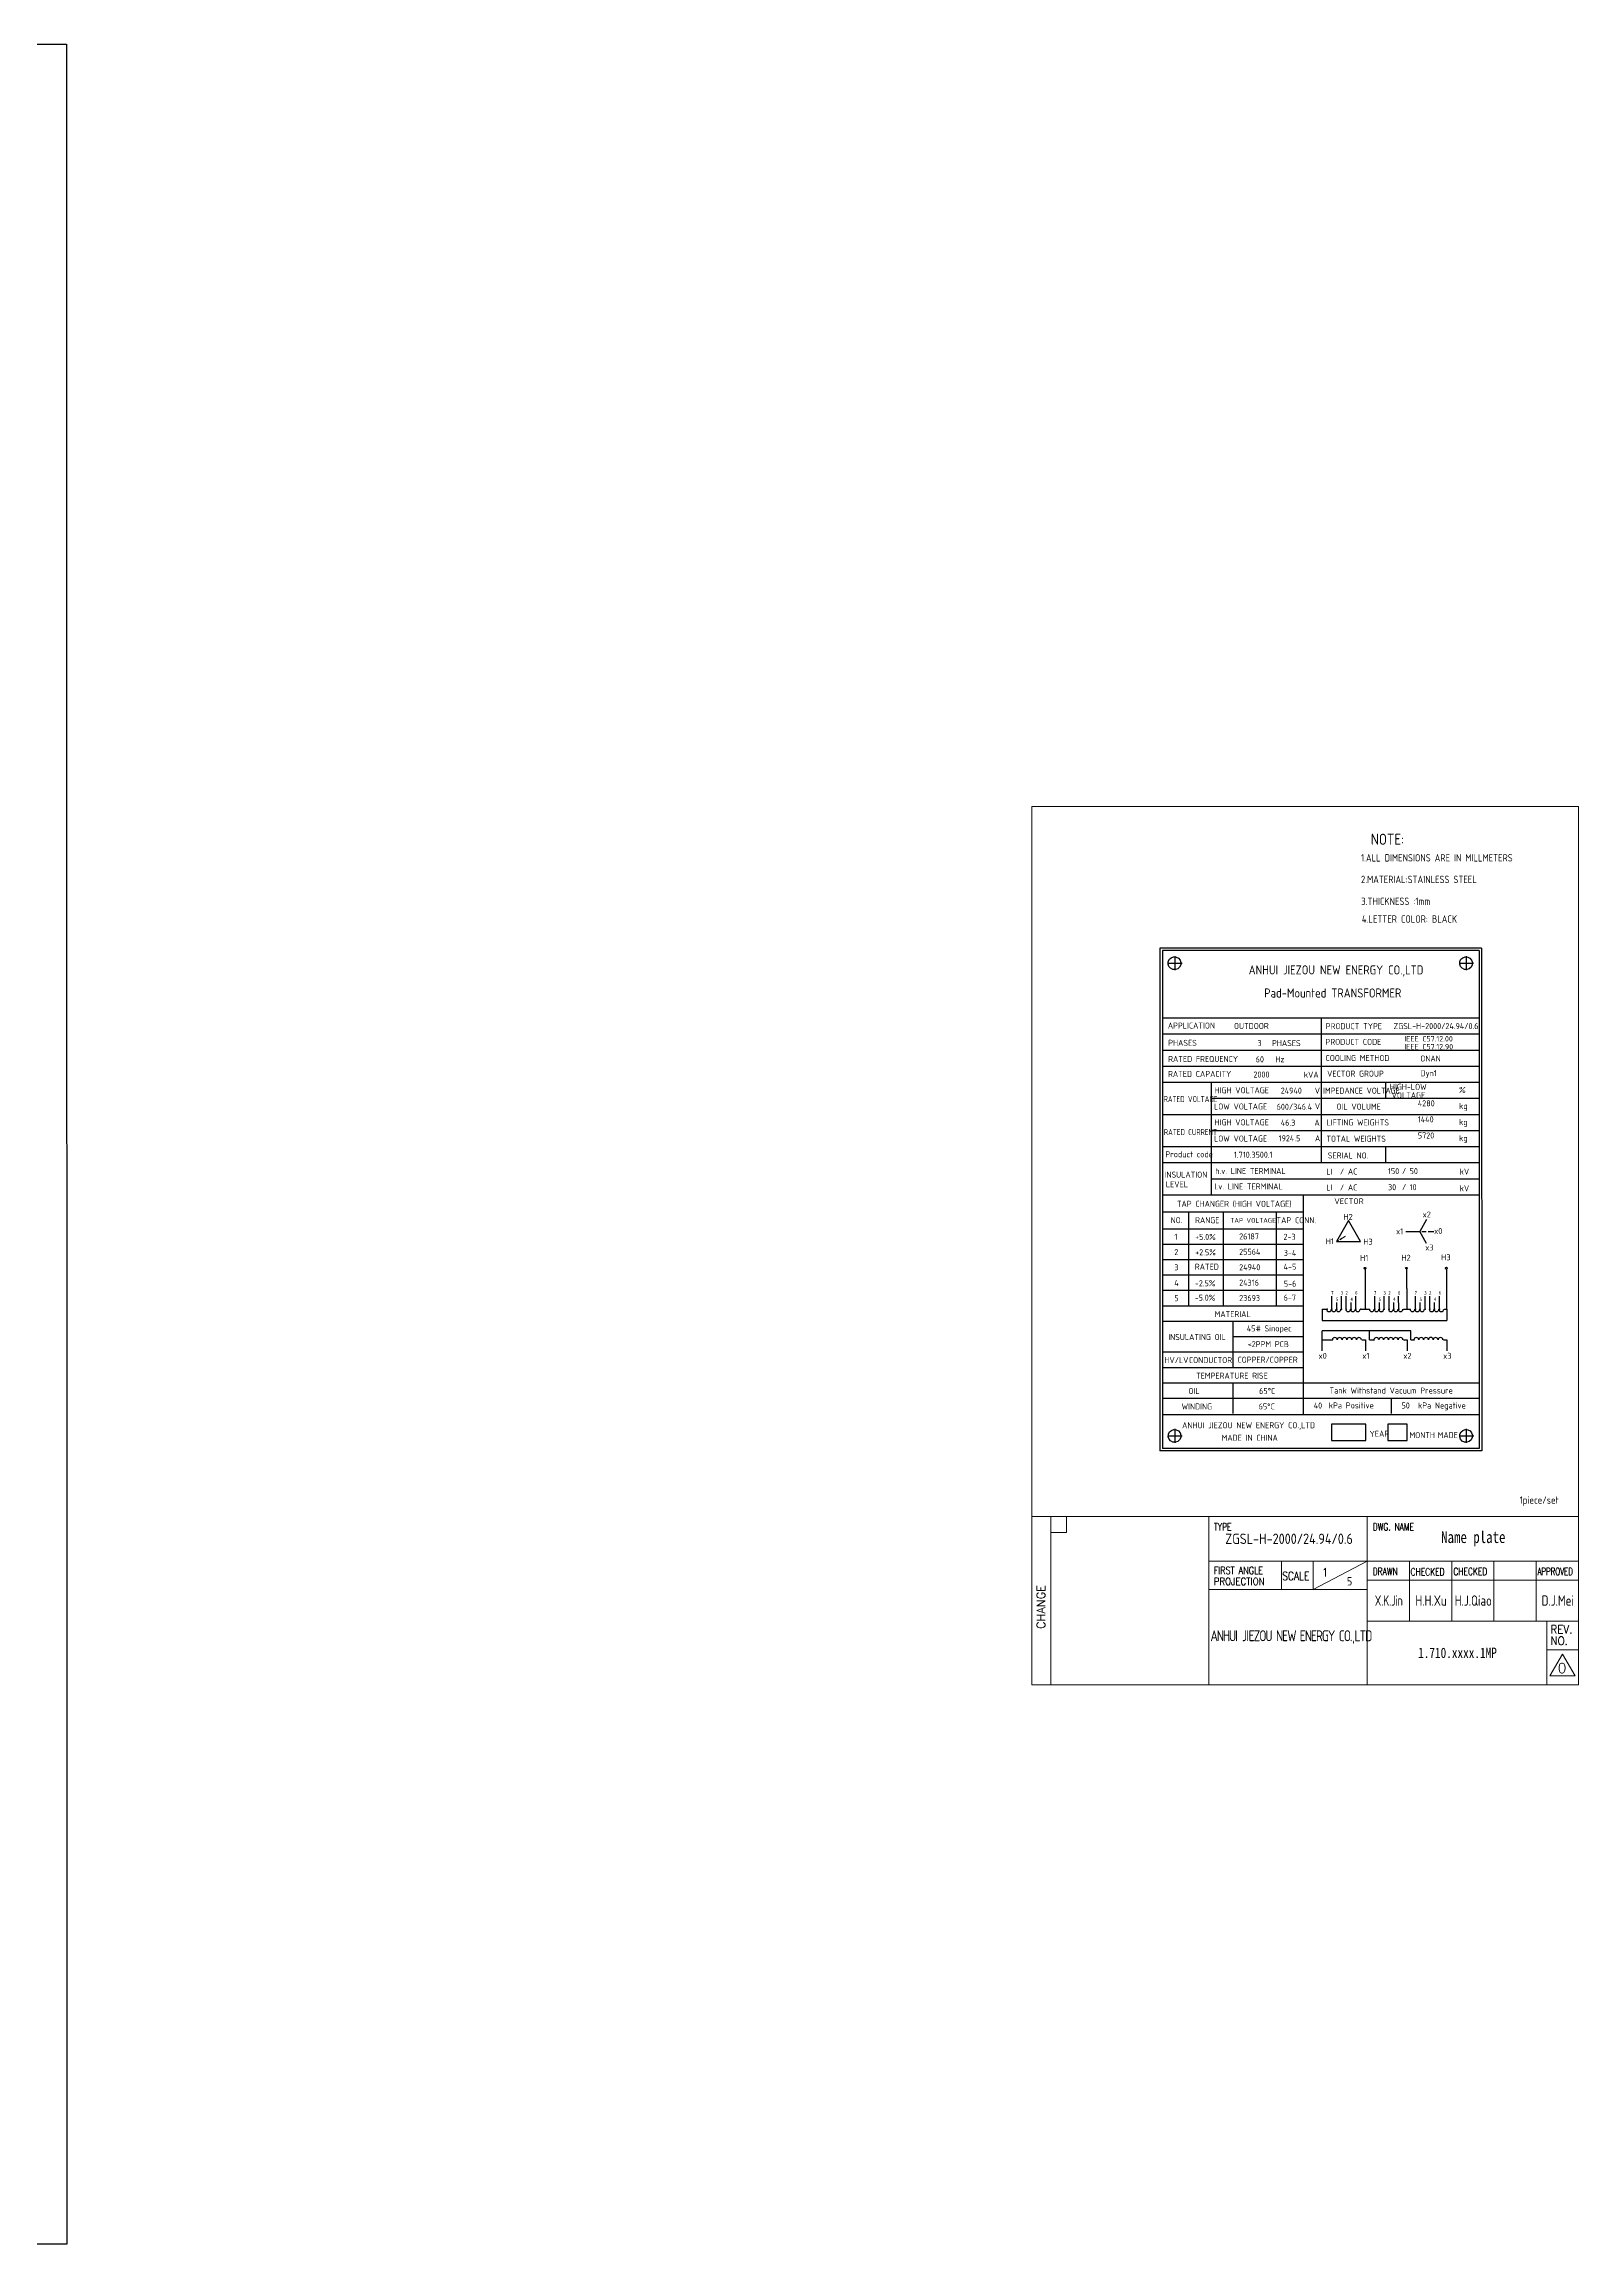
# Model space of a CAD drawing. Header units: millimetres. Extents: x -27384 to -11847, y 105622 to 113060.
# Drawn here: x -17040 to -11847, y 105622 to 113060 of the extents above; entities that cross this region are included whole.
import ezdxf
from ezdxf.enums import TextEntityAlignment as Align

# ---------------------------------------------------------------- set-up
doc = ezdxf.new("R2010")
doc.units = ezdxf.units.MM
doc.linetypes.add('DASHDOT', pattern=[25.4, 12.7, -6.35, 0, -6.35])
doc.layers.get('0').update_dxf_attribs({"color": 1, "linetype": 'DASHDOT'})
doc.layers.add('0.3实线', color=4, linetype='Continuous', lineweight=30)
doc.layers.add('1轮廓实线层', color=7, linetype='Continuous', lineweight=0)
doc.layers.add('1', color=4, linetype='Continuous')
doc.styles.add('PC_TEXTSTYLE', font='', dxfattribs={"width": 0.8})
doc.styles.add('ROMANS', font='romans.shx', dxfattribs={"bigfont": 'whgtxt.shx'})
doc.styles.get("Standard").update_dxf_attribs({"font": 'gbenor.shx', "bigfont": 'gbcbig.shx'})
doc.styles.get('PC_TEXTSTYLE').set_extended_font_data('FangSong_GB2312')

# ---------------------------------------------------------------- blocks, each defined once
blk = doc.blocks.new('G$C0ED7120E')
at = {"layer": '1轮廓实线层', "color": 3}
for p, q in [((952.5, 322, -81.9), (952.5, 418.4, -81.9)), ((1706.5, 214.8, -81.9), (1706.5, 418.4, -81.9))]:
    blk.add_line(p, q, dxfattribs=at)
at = {"layer": '1轮廓实线层', "color": 3, "elevation": -81.9}
blk.add_lwpolyline([(0, 2970.3), (1849.5, 2970.3), (1849.5, 0.2), (0, 0.2)], close=True, dxfattribs=at)
for points in [[(1849.3, 568.7), (0, 568.7)], [(64.1, 0.5), (64.1, 568.7)], [(64.1, 514.9), (118, 514.9), (118, 568.7)], [(598.6, 0.5), (598.6, 568.7)], [(1134.6, 568.7), (1134.6, 0.5)], [(1849.3, 418.4), (598.6, 418.4)], [(845.3, 322), (845.3, 418.4)], [(1134.6, 418.4), (952.5, 322)], [(1277.8, 214.8), (1277.8, 418.4)], [(1420.6, 214.8), (1420.6, 418.4)], [(1563.3, 214.8), (1563.3, 418.4)], [(1134.6, 322), (598.6, 322)], [(1849.3, 354.3), (1134.6, 354.3)], [(1849.3, 214.8), (1134.6, 214.8)], [(1742.1, 214.8), (1742.1, 0.5)], [(1849.3, 118.4), (1742.1, 118.4)], [(1795.9, 103.9), (1752.9, 30), (1838.5, 30)], [(1795.9, 103.9), (1838.5, 30)], [(598.6, 0), (64.1, 0)]]:
    blk.add_lwpolyline(points, dxfattribs=at)
at = {"layer": '1轮廓实线层', "color": 3, "style": 'ROMANS'}
for s, height, width, p in [('TYPE', 24.82, 0.75, (616.7, 521.6, -81.9)), ('DWG. NAME', 24.82, 0.75, (1153.5, 521.6, -81.9)), ('FIRST ANGLE', 24.822, 0.8, (615.7, 374.6, -81.9)), ('SCALE', 28.21, 0.8, (847, 354.1, -81.9)), ('DRAWN', 24.82, 0.75, (1153.5, 371.1, -81.9)), ('CHECKED', 24.82, 0.75, (1281.6, 369.6, -81.9)), ('CHECKED', 24.82, 0.75, (1426.2, 371.1, -81.9)), ('APPROVED', 24.82, 0.7, (1710.8, 371.1, -81.9)), ('PROJECTION', 24.82, 0.86, (615.7, 337.4, -81.9)), ('REV.', 28.21, 0.9, (1754.9, 173.1, -81.9)), ('NO.', 28.21, 0.9, (1754.9, 134.7, -81.9))]:
    blk.add_text(s, height=height, dxfattribs=dict(at, width=width)).set_placement(p)
blk.add_text('1', height=28.2, dxfattribs=at).set_placement((980.3, 365.9, -81.9))
blk.add_text('CHANGE', height=28.21, rotation=90, dxfattribs=at).set_placement((44.9, 188.9, -81.9))
at = {"layer": '1轮廓实线层', "color": 4, "style": 'ROMANS'}
blk.add_text('0', height=33.8, dxfattribs=at).set_placement((1779.3, 39.9, -81.9))

msp = doc.modelspace()

# ---------------------------------------------------------------- linework, layer by layer
at = {"layer": '0.3实线', "color": 7, "lineweight": -3, "extrusion": (-0.004685, -0.017452, 0.999837)}
for p, q in [((-13264.2, 110003.4, 2329.3), (-13264.1, 108303.3, 2299.6)), ((-12176, 110003.4, 2334.4), (-13264.2, 110003.4, 2329.3)), ((-13264.2, 110003.4, 2329.3), (-13264.1, 108303.3, 2299.6)), ((-12176, 110003.4, 2334.4), (-13264.2, 110003.4, 2329.3)), ((-13255.4, 109994.8, 2329.1), (-13255.2, 108312, 2299.8)), ((-12184.6, 109994.8, 2334.2), (-13255.4, 109994.8, 2329.1)), ((-13255.4, 109994.8, 2329.1), (-13255.2, 108312, 2299.8)), ((-12184.6, 109994.8, 2334.2), (-13255.4, 109994.8, 2329.1)), ((-12184.6, 109994.8, 2334.2), (-12184.5, 108312, 2304.8)), ((-12184.6, 109994.8, 2334.2), (-12184.5, 108312, 2304.8)), ((-12176, 110003.3, 2334.4), (-12175.8, 108303.3, 2304.7)), ((-12176, 110003.3, 2334.4), (-12175.8, 108303.3, 2304.7)), ((-12184.6, 109766.5, 2330.2), (-13255.4, 109766.5, 2325.2)), ((-12184.6, 109766.5, 2330.2), (-13255.4, 109766.5, 2325.2)), ((-12718.7, 109766.5, 2327.7), (-12718.6, 109276.9, 2319.1)), ((-12718.7, 109766.5, 2327.7), (-12718.6, 109276.9, 2319.1)), ((-12184.6, 109712.1, 2329.2), (-13255.4, 109712.1, 2324.2)), ((-12184.6, 109712.1, 2329.2), (-13255.4, 109712.1, 2324.2)), ((-12184.6, 109657.7, 2328.3), (-13255.4, 109657.7, 2323.3)), ((-12184.6, 109657.7, 2328.3), (-13255.4, 109657.7, 2323.3)), ((-12184.6, 109603.3, 2327.3), (-13255.3, 109603.3, 2322.3)), ((-12184.6, 109603.3, 2327.3), (-13255.3, 109603.3, 2322.3)), ((-12184.6, 109548.9, 2326.4), (-13255.3, 109548.9, 2321.4)), ((-12184.6, 109548.9, 2326.4), (-13255.3, 109548.9, 2321.4)), ((-13091, 109548.9, 2322.1), (-13091, 109331.3, 2318.3)), ((-13091, 109548.9, 2322.1), (-13091, 109331.3, 2318.3)), ((-12184.6, 109494.5, 2325.4), (-13091, 109494.5, 2321.2)), ((-12184.6, 109494.5, 2325.4), (-13091, 109494.5, 2321.2)), ((-12501.6, 109548.9, 2324.9), (-12501.6, 109494.5, 2323.9)), ((-12501.6, 109548.9, 2324.9), (-12501.6, 109494.5, 2323.9)), ((-12184.6, 109440.1, 2324.5), (-13255.3, 109440.1, 2319.5)), ((-12184.6, 109440.1, 2324.5), (-13255.3, 109440.1, 2319.5)), ((-12184.6, 109385.7, 2323.5), (-13091, 109385.7, 2319.3)), ((-12184.6, 109385.7, 2323.5), (-13091, 109385.7, 2319.3)), ((-12184.6, 109331.3, 2322.6), (-13255.3, 109331.3, 2317.6)), ((-12184.6, 109331.3, 2322.6), (-13255.3, 109331.3, 2317.6)), ((-12184.6, 109276.9, 2321.6), (-13255.3, 109276.9, 2316.6)), ((-12184.6, 109276.9, 2321.6), (-13255.3, 109276.9, 2316.6)), ((-13091, 109331.3, 2318.3), (-13091, 109168.1, 2315.5)), ((-13091, 109331.3, 2318.3), (-13091, 109168.1, 2315.5)), ((-12501.6, 109331.3, 2321.1), (-12501.6, 109276.9, 2320.2)), ((-12501.6, 109331.3, 2321.1), (-12501.6, 109276.9, 2320.2)), ((-12184.6, 109222.5, 2320.7), (-13091, 109222.5, 2316.4)), ((-12184.6, 109222.5, 2320.7), (-13091, 109222.5, 2316.4)), ((-12184.6, 109168.1, 2319.7), (-13255.3, 109168.1, 2314.7)), ((-12184.6, 109168.1, 2319.7), (-13255.3, 109168.1, 2314.7)), ((-12779.7, 109168.1, 2316.9), (-12779.6, 108481.8, 2305)), ((-12779.7, 109168.1, 2316.9), (-12779.6, 108426.8, 2304)), ((-13255.3, 109111.2, 2313.7), (-12779.7, 109111.2, 2316)), ((-13255.3, 109111.2, 2313.7), (-12779.7, 109111.2, 2316)), ((-13255.3, 109054.8, 2312.7), (-12779.7, 109054.8, 2315)), ((-13255.3, 109054.8, 2312.7), (-12779.7, 109054.8, 2315)), ((-13168.2, 109111.2, 2314.1), (-13168.2, 108794.3, 2308.6)), ((-13168.2, 109111.2, 2314.1), (-13168.2, 108794.3, 2308.6)), ((-13050.7, 109111.2, 2314.7), (-13050.7, 108794.3, 2309.2)), ((-13050.7, 109111.2, 2314.7), (-13050.7, 108794.3, 2309.2)), ((-12870.9, 109111.2, 2315.5), (-12870.9, 108794.3, 2310)), ((-12870.9, 109111.2, 2315.5), (-12870.9, 108794.3, 2310)), ((-12626.3, 109082.1, 2316.2), (-12666.8, 109012, 2314.8)), ((-12626.3, 109082.1, 2316.2), (-12666.8, 109012, 2314.8)), ((-12585.8, 109012, 2315.1), (-12626.3, 109082.1, 2316.2)), ((-12585.8, 109012, 2315.1), (-12626.3, 109082.1, 2316.2)), ((-12362.1, 109085.4, 2317.5), (-12385.4, 109045, 2316.6)), ((-12362.1, 109085.4, 2317.5), (-12385.4, 109045, 2316.6)), ((-13255.3, 109002.7, 2311.8), (-12779.7, 109002.7, 2314.1)), ((-13255.3, 109002.7, 2311.8), (-12779.7, 109002.7, 2314.1)), ((-12666.8, 109012, 2314.8), (-12660.6, 109015.6, 2314.8)), ((-12666.8, 109012, 2314.8), (-12660.6, 109015.6, 2314.8)), ((-12666.8, 109012, 2314.8), (-12585.8, 109012, 2315.1)), ((-12666.8, 109012, 2314.8), (-12585.8, 109012, 2315.1)), ((-12655.8, 109018.3, 2314.9), (-12647.1, 109023.4, 2315)), ((-12655.8, 109018.3, 2314.9), (-12647.1, 109023.4, 2315)), ((-12644.2, 109025, 2315.1), (-12636.4, 109029.5, 2315.2)), ((-12644.2, 109025, 2315.1), (-12636.4, 109029.5, 2315.2)), ((-12432.2, 109045, 2316.4), (-12385.4, 109045, 2316.6)), ((-12432.2, 109045, 2316.4), (-12385.4, 109045, 2316.6)), ((-12362.1, 109004.5, 2316.1), (-12385.4, 109045, 2316.6)), ((-12362.1, 109004.5, 2316.1), (-12385.4, 109045, 2316.6)), ((-12378.6, 109045, 2316.7), (-12363.3, 109045, 2316.8)), ((-12378.6, 109045, 2316.7), (-12363.3, 109045, 2316.8)), ((-12356.9, 109045, 2316.8), (-12338.2, 109045, 2316.9)), ((-12356.9, 109045, 2316.8), (-12338.2, 109045, 2316.9)), ((-13255.3, 108950.6, 2310.9), (-12779.7, 108950.6, 2313.2)), ((-13255.3, 108950.6, 2310.9), (-12779.7, 108950.6, 2313.2)), ((-13255.3, 108898.5, 2310), (-12779.7, 108898.5, 2312.2)), ((-13255.3, 108898.5, 2310), (-12779.7, 108898.5, 2312.2)), ((-13255.3, 108898.5, 2310), (-12779.7, 108898.5, 2312.2)), ((-13255.3, 108898.5, 2310), (-12779.7, 108898.5, 2312.2)), ((-12569, 108852.6, 2238), (-12569, 108918.5, 2239.2)), ((-12428.5, 108852.6, 2238.7), (-12428.5, 108918.5, 2239.8)), ((-12293.4, 108852.6, 2239.3), (-12293.4, 108918.5, 2240.5)), ((-13255.3, 108846.4, 2309.1), (-12779.7, 108846.4, 2311.3)), ((-13255.3, 108846.4, 2309.1), (-12779.7, 108846.4, 2311.3)), ((-12682.6, 108782.9, 2236.3), (-12682.6, 108826.7, 2237)), ((-12682.6, 108782.9, 2236.3), (-12682.6, 108826.7, 2237)), ((-12650.1, 108782.9, 2236.4), (-12650.1, 108826.7, 2237.2)), ((-12650.1, 108782.9, 2236.4), (-12650.1, 108826.7, 2237.2)), ((-12633.9, 108782.9, 2236.5), (-12633.9, 108826.7, 2237.3)), ((-12633.9, 108782.9, 2236.5), (-12633.9, 108826.7, 2237.3)), ((-12601.4, 108782.9, 2236.6), (-12601.4, 108826.7, 2237.4)), ((-12601.4, 108782.9, 2236.6), (-12601.4, 108826.7, 2237.4)), ((-12569, 108782.9, 2236.8), (-12569, 108852.6, 2238)), ((-12569, 108782.9, 2236.8), (-12569, 108852.6, 2238)), ((-12537.8, 108782.9, 2236.9), (-12537.8, 108826.7, 2237.7)), ((-12537.8, 108782.9, 2236.9), (-12537.8, 108826.7, 2237.7)), ((-12505.3, 108782.9, 2237.1), (-12505.3, 108826.7, 2237.9)), ((-12505.3, 108782.9, 2237.1), (-12505.3, 108826.7, 2237.9)), ((-12489.1, 108782.9, 2237.2), (-12489.1, 108826.7, 2237.9)), ((-12489.1, 108782.9, 2237.2), (-12489.1, 108826.7, 2237.9)), ((-12456.6, 108782.9, 2237.3), (-12456.7, 108826.7, 2238.1)), ((-12456.6, 108782.9, 2237.3), (-12456.7, 108826.7, 2238.1)), ((-12428.3, 108782.9, 2237.5), (-12428.3, 108852.6, 2238.7)), ((-12428.3, 108782.9, 2237.5), (-12428.3, 108851.3, 2238.7)), ((-12399.9, 108782.9, 2237.6), (-12399.9, 108826.7, 2238.4)), ((-12399.9, 108782.9, 2237.6), (-12399.9, 108826.7, 2238.4)), ((-12367.5, 108782.9, 2237.7), (-12367.5, 108826.7, 2238.5)), ((-12367.5, 108782.9, 2237.7), (-12367.5, 108826.7, 2238.5)), ((-12351.3, 108782.9, 2237.8), (-12351.3, 108826.7, 2238.6)), ((-12351.3, 108782.9, 2237.8), (-12351.3, 108826.7, 2238.6)), ((-12318.8, 108782.9, 2238), (-12318.8, 108826.7, 2238.7)), ((-12318.8, 108782.9, 2238), (-12318.8, 108826.7, 2238.7)), ((-12293.2, 108782.9, 2238.1), (-12293.2, 108852.6, 2239.3)), ((-12293.2, 108782.9, 2238.1), (-12293.2, 108851.3, 2239.3)), ((-13255.3, 108794.3, 2308.2), (-12779.7, 108794.3, 2310.4)), ((-13255.3, 108794.3, 2308.2), (-12779.7, 108794.3, 2310.4)), ((-12715, 108782.9, 2236.1), (-12715, 108743.8, 2235.4)), ((-12715, 108782.9, 2236.1), (-12698.8, 108782.9, 2236.2)), ((-12715, 108782.9, 2236.1), (-12715, 108743.8, 2235.4)), ((-12715, 108782.9, 2236.1), (-12698.8, 108782.9, 2236.2)), ((-12666.4, 108782.9, 2236.3), (-12666.4, 108804.8, 2236.7)), ((-12666.4, 108782.9, 2236.3), (-12666.4, 108804.8, 2236.7)), ((-12617.7, 108782.9, 2236.6), (-12617.7, 108804.8, 2237)), ((-12617.7, 108782.9, 2236.6), (-12617.7, 108804.8, 2237)), ((-12585.2, 108782.9, 2236.7), (-12554, 108782.9, 2236.9)), ((-12585.2, 108782.9, 2236.7), (-12554, 108782.9, 2236.9)), ((-12521.6, 108782.9, 2237), (-12521.6, 108804.8, 2237.4)), ((-12521.6, 108782.9, 2237), (-12521.6, 108804.8, 2237.4)), ((-12472.9, 108782.9, 2237.2), (-12472.9, 108804.8, 2237.6)), ((-12472.9, 108782.9, 2237.2), (-12472.9, 108804.8, 2237.6)), ((-12440.4, 108782.9, 2237.4), (-12416.2, 108782.9, 2237.5)), ((-12440.4, 108782.9, 2237.4), (-12416.2, 108782.9, 2237.5)), ((-12383.7, 108782.9, 2237.7), (-12383.7, 108804.8, 2238)), ((-12383.7, 108782.9, 2237.7), (-12383.7, 108804.8, 2238)), ((-12335, 108782.9, 2237.9), (-12335, 108804.8, 2238.3)), ((-12335, 108782.9, 2237.9), (-12335, 108804.8, 2238.3)), ((-12302.6, 108782.9, 2238), (-12293.2, 108782.9, 2238.1)), ((-12302.6, 108782.9, 2238), (-12293.2, 108782.9, 2238.1)), ((-12293.2, 108782.9, 2238.1), (-12293.2, 108743.8, 2237.4)), ((-12293.2, 108782.9, 2238.1), (-12293.2, 108743.8, 2237.4)), ((-13255.3, 108742.3, 2307.3), (-12779.6, 108742.3, 2309.5)), ((-13255.3, 108742.3, 2307.3), (-12779.6, 108742.3, 2309.5)), ((-13017.5, 108742.3, 2308.4), (-13017.5, 108638.1, 2306.6)), ((-13017.5, 108742.3, 2308.4), (-13017.4, 108586, 2305.7)), ((-13017.5, 108690.2, 2307.5), (-12779.6, 108690.2, 2308.6)), ((-13017.5, 108690.2, 2307.5), (-12779.6, 108690.2, 2308.6)), ((-12715, 108743.8, 2235.4), (-12293.2, 108743.8, 2237.4)), ((-12715, 108743.8, 2235.4), (-12293.2, 108743.8, 2237.4)), ((-12715, 108641.7, 2233.6), (-12715, 108709.7, 2234.8)), ((-12415.5, 108709.7, 2236.2), (-12715, 108709.7, 2234.8)), ((-12715, 108641.7, 2233.6), (-12715, 108709.7, 2234.8)), ((-12415.5, 108709.7, 2236.2), (-12715, 108709.7, 2234.8)), ((-12715, 108679, 2234.3), (-12679, 108679, 2234.5)), ((-12701.4, 108679, 2234.4), (-12679, 108679, 2234.5)), ((-12581.1, 108679, 2234.9), (-12569, 108679, 2235)), ((-12581.1, 108679, 2234.9), (-12569, 108679, 2235)), ((-12569, 108679, 2235), (-12568.9, 108641.7, 2234.3)), ((-12569, 108679, 2235), (-12568.9, 108641.7, 2234.3)), ((-12555.8, 108679, 2235), (-12555.8, 108709.7, 2235.6)), ((-12555.8, 108679, 2235), (-12555.8, 108709.7, 2235.6)), ((-12555.8, 108679, 2235), (-12538.3, 108679, 2235.1)), ((-12550.5, 108679, 2235.1), (-12538.3, 108679, 2235.1)), ((-12440.5, 108679, 2235.6), (-12428.3, 108679, 2235.6)), ((-12440.5, 108679, 2235.6), (-12428.3, 108679, 2235.6)), ((-12428.3, 108679, 2235.6), (-12428.3, 108641.7, 2235)), ((-12428.3, 108679, 2235.6), (-12428.3, 108641.7, 2235)), ((-12415.5, 108679, 2235.7), (-12415.5, 108709.7, 2236.2)), ((-12415.5, 108679, 2235.7), (-12403.3, 108679, 2235.8)), ((-12415.5, 108679, 2235.7), (-12403.3, 108679, 2235.8)), ((-12305.4, 108679, 2236.2), (-12293.2, 108679, 2236.3)), ((-12305.4, 108679, 2236.2), (-12293.2, 108679, 2236.3)), ((-12293.2, 108679, 2236.3), (-12293.2, 108641.7, 2235.6)), ((-12293.2, 108679, 2236.3), (-12293.2, 108641.7, 2235.6)), ((-13255.3, 108638.1, 2305.5), (-12779.6, 108638.1, 2307.7)), ((-13255.3, 108638.1, 2305.5), (-12779.6, 108638.1, 2307.7)), ((-13255.3, 108586, 2304.6), (-12779.6, 108586, 2306.8)), ((-13255.3, 108533.9, 2303.6), (-12779.6, 108533.9, 2305.9)), ((-13255.3, 108533.9, 2303.6), (-12779.6, 108533.9, 2305.9)), ((-13017.4, 108533.9, 2304.8), (-13017.4, 108429.7, 2302.9)), ((-12779.6, 108533.9, 2305.9), (-12184.5, 108533.9, 2308.7)), ((-12779.6, 108533.9, 2305.9), (-12184.5, 108533.9, 2308.7)), ((-13255.3, 108481.8, 2302.7), (-12184.5, 108481.8, 2307.8)), ((-13255.3, 108481.8, 2302.7), (-12184.5, 108481.8, 2307.8)), ((-12482.1, 108481.8, 2306.4), (-12482.1, 108429.7, 2305.5)), ((-13255.3, 108426.8, 2301.8), (-12184.5, 108426.8, 2306.8)), ((-13255.3, 108426.8, 2301.8), (-12184.5, 108426.8, 2306.8)), ((-12568, 108394.4, 2304.4), (-12683.7, 108394.4, 2303.9)), ((-12683.7, 108394.4, 2303.9), (-12683.7, 108338.6, 2302.9)), ((-12568, 108394.4, 2304.4), (-12683.7, 108394.4, 2303.9)), ((-12683.7, 108394.4, 2303.9), (-12683.7, 108338.6, 2302.9)), ((-12568, 108338.6, 2303.5), (-12568, 108394.4, 2304.4)), ((-12568, 108338.6, 2303.5), (-12568, 108394.4, 2304.4)), ((-12428, 108394.4, 2305.1), (-12493.7, 108394.4, 2304.8)), ((-12493.7, 108394.4, 2304.8), (-12493.7, 108338.6, 2303.8)), ((-12428, 108394.4, 2305.1), (-12493.7, 108394.4, 2304.8)), ((-12493.7, 108394.4, 2304.8), (-12493.7, 108338.6, 2303.8)), ((-12428, 108338.6, 2304.1), (-12428, 108394.4, 2305.1)), ((-12428, 108338.6, 2304.1), (-12428, 108394.4, 2305.1)), ((-12175.8, 108303.3, 2304.7), (-13264.1, 108303.3, 2299.6)), ((-12175.8, 108303.3, 2304.7), (-13264.1, 108303.3, 2299.6)), ((-12184.5, 108312, 2304.8), (-13255.2, 108312, 2299.8)), ((-12184.5, 108312, 2304.8), (-13255.2, 108312, 2299.8)), ((-12683.7, 108338.6, 2302.9), (-12568, 108338.6, 2303.5)), ((-12683.7, 108338.6, 2302.9), (-12568, 108338.6, 2303.5)), ((-12493.7, 108338.6, 2303.8), (-12428, 108338.6, 2304.1)), ((-12493.7, 108338.6, 2303.8), (-12428, 108338.6, 2304.1))]:
    msp.add_line(p, q, dxfattribs=at)
at = {"layer": '0.3实线', "color": 1, "lineweight": -3, "ltscale": 0.5, "extrusion": (-0.004685, -0.017452, 0.999837)}
for p, q in [((-13237.1, 109952.4, 2328.5), (-13189.3, 109952.4, 2328.7)), ((-13237.1, 109952.4, 2328.5), (-13189.3, 109952.4, 2328.7)), ((-13213.2, 109928.8, 2328.2), (-13213.2, 109976.1, 2329)), ((-13213.2, 109928.8, 2328.2), (-13213.2, 109976.1, 2329)), ((-12250.9, 109952.4, 2333.1), (-12203.1, 109952.4, 2333.3)), ((-12250.9, 109952.4, 2333.1), (-12203.1, 109952.4, 2333.3)), ((-12250.9, 109952.4, 2333.1), (-12203.1, 109952.4, 2333.3)), ((-12250.9, 109952.4, 2333.1), (-12203.1, 109952.4, 2333.3)), ((-12250.9, 109952.4, 2333.1), (-12203.1, 109952.4, 2333.3)), ((-12250.9, 109952.4, 2333.1), (-12203.1, 109952.4, 2333.3)), ((-12227, 109928.8, 2332.8), (-12227, 109976.1, 2333.6)), ((-12227, 109928.8, 2332.8), (-12227, 109976.1, 2333.6)), ((-13213.1, 108330.6, 2300.3), (-13213.1, 108377.9, 2301.1)), ((-13213.1, 108330.6, 2300.3), (-13213.1, 108377.9, 2301.1)), ((-12226.8, 108330.6, 2304.9), (-12226.8, 108377.9, 2305.7)), ((-12226.8, 108330.6, 2304.9), (-12226.8, 108377.9, 2305.7)), ((-13237, 108354.3, 2300.6), (-13189.2, 108354.3, 2300.8)), ((-13237, 108354.3, 2300.6), (-13189.2, 108354.3, 2300.8)), ((-12250.7, 108354.3, 2305.2), (-12202.9, 108354.3, 2305.4)), ((-12250.7, 108354.3, 2305.2), (-12202.9, 108354.3, 2305.4))]:
    msp.add_line(p, q, dxfattribs=at)
at = {"layer": '0.3实线', "lineweight": -3, "extrusion": (-0.004685, -0.017452, 0.999837)}
msp.add_line((-13091, 109603.3, 2323.1), (-13091, 109602.6, 2323.1), dxfattribs=at)
msp.add_line((-13091, 109603.3, 2323.1), (-13091, 109602.6, 2323.1), dxfattribs=at)
at = {"layer": '0.3实线', "color": 7, "lineweight": -3, "extrusion": (-0.004685, -0.017452, 0.999837)}
for centre, radius in [((-41270.5, 102791.4, 471.2), 21.7), ((-41270.5, 102791.4, 471.2), 21.7), ((-40318, 103047.2, 471.2), 21.7), ((-40318, 103047.2, 471.2), 21.7), ((-40381, 101961.2, 396.8), 2.97), ((-40245.3, 101997.6, 396.8), 2.97), ((-40114.9, 102032.7, 396.8), 2.97), ((-40856, 101247.7, 471.2), 21.7), ((-40856, 101247.7, 471.2), 21.7), ((-39903.5, 101503.4, 471.2), 21.7), ((-39903.5, 101503.4, 471.2), 21.7)]:
    msp.add_circle(centre, radius, dxfattribs=at)
for centre, radius, start, end in [((-40462.6, 101795.8, 396.8), 8.12, 195.03008, 15.03008), ((-40462.6, 101795.8, 396.8), 8.12, 195.03008, 15.03008), ((-40447, 101800.1, 396.8), 8.12, 195.03008, 15.03008), ((-40447, 101800.1, 396.8), 8.12, 195.03008, 15.03008), ((-40431.3, 101804.3, 396.8), 8.12, 195.03008, 15.03008), ((-40431.3, 101804.3, 396.8), 8.12, 195.03008, 15.03008), ((-40399.9, 101812.7, 396.8), 8.12, 195.03008, 15.03008), ((-40399.9, 101812.7, 396.8), 8.12, 195.03008, 15.03008), ((-40384.3, 101816.9, 396.8), 8.12, 195.03008, 15.03008), ((-40384.3, 101816.9, 396.8), 8.12, 195.03008, 15.03008), ((-40368.6, 101821.1, 396.8), 8.12, 195.03008, 15.03008), ((-40368.6, 101821.1, 396.8), 8.12, 195.03008, 15.03008), ((-40322.8, 101833.4, 396.8), 8.12, 195.03008, 15.03008), ((-40322.8, 101833.4, 396.8), 8.12, 195.03008, 15.03008), ((-40307.1, 101837.6, 396.8), 8.12, 195.03008, 15.03008), ((-40307.1, 101837.6, 396.8), 8.12, 195.03008, 15.03008), ((-40291.5, 101841.8, 396.8), 8.12, 195.03008, 15.03008), ((-40291.5, 101841.8, 396.8), 8.12, 195.03008, 15.03008), ((-40260.1, 101850.2, 396.8), 8.12, 195.03008, 15.03008), ((-40260.1, 101850.2, 396.8), 8.12, 195.03008, 15.03008), ((-40244.4, 101854.4, 396.8), 8.12, 195.03008, 15.03008), ((-40244.4, 101854.4, 396.8), 8.12, 195.03008, 15.03008), ((-40228.8, 101858.6, 396.8), 8.12, 195.03008, 15.03008), ((-40228.8, 101858.6, 396.8), 8.12, 195.03008, 15.03008), ((-40189.7, 101869.1, 396.8), 8.12, 195.03008, 15.03008), ((-40189.7, 101869.1, 396.8), 8.12, 195.03008, 15.03008), ((-40174, 101873.4, 396.8), 8.12, 195.03008, 15.03008), ((-40174, 101873.4, 396.8), 8.12, 195.03008, 15.03008), ((-40158.3, 101877.6, 396.8), 8.12, 195.03008, 15.03008), ((-40158.3, 101877.6, 396.8), 8.12, 195.03008, 15.03008), ((-40127, 101886, 396.8), 8.12, 195.03008, 15.03008), ((-40127, 101886, 396.8), 8.12, 195.03008, 15.03008), ((-40111.3, 101890.2, 396.8), 8.12, 195.03008, 15.03008), ((-40111.3, 101890.2, 396.8), 8.12, 195.03008, 15.03008), ((-40095.6, 101894.4, 396.8), 8.12, 195.03008, 15.03008), ((-40095.6, 101894.4, 396.8), 8.12, 195.03008, 15.03008), ((-40416.5, 101700.6, 396.8), 8.16, 15.03008, 195.03008), ((-40416.5, 101700.6, 396.8), 8.16, 15.03008, 195.03008), ((-40400.8, 101704.8, 396.8), 8.16, 15.03008, 195.03008), ((-40400.8, 101704.8, 396.8), 8.16, 15.03008, 195.03008), ((-40385, 101709, 396.8), 8.16, 15.03008, 195.03008), ((-40385, 101709, 396.8), 8.16, 15.03008, 195.03008), ((-40369.2, 101713.3, 396.8), 8.16, 15.03008, 195.03008), ((-40369.2, 101713.3, 396.8), 8.16, 15.03008, 195.03008), ((-40353.5, 101717.5, 396.8), 8.16, 15.03008, 195.03008), ((-40353.5, 101717.5, 396.8), 8.16, 15.03008, 195.03008), ((-40337.7, 101721.7, 396.8), 8.16, 15.03008, 195.03008), ((-40337.7, 101721.7, 396.8), 8.16, 15.03008, 195.03008), ((-40280.7, 101737, 396.8), 8.16, 15.03008, 195.03008), ((-40280.7, 101737, 396.8), 8.16, 15.03008, 195.03008), ((-40264.9, 101741.3, 396.8), 8.16, 15.03008, 195.03008), ((-40264.9, 101741.3, 396.8), 8.16, 15.03008, 195.03008), ((-40249.1, 101745.5, 396.8), 8.16, 15.03008, 195.03008), ((-40249.1, 101745.5, 396.8), 8.16, 15.03008, 195.03008), ((-40233.4, 101749.7, 396.8), 8.16, 15.03008, 195.03008), ((-40233.4, 101749.7, 396.8), 8.16, 15.03008, 195.03008), ((-40217.6, 101754, 396.8), 8.16, 15.03008, 195.03008), ((-40217.6, 101754, 396.8), 8.16, 15.03008, 195.03008), ((-40201.9, 101758.2, 396.8), 8.16, 15.03008, 195.03008), ((-40201.9, 101758.2, 396.8), 8.16, 15.03008, 195.03008), ((-40150.2, 101772.1, 396.8), 8.16, 15.03008, 195.03008), ((-40150.2, 101772.1, 396.8), 8.16, 15.03008, 195.03008), ((-40134.5, 101776.3, 396.8), 8.16, 15.03008, 195.03008), ((-40134.5, 101776.3, 396.8), 8.16, 15.03008, 195.03008), ((-40118.7, 101780.5, 396.8), 8.16, 15.03008, 195.03008), ((-40118.7, 101780.5, 396.8), 8.16, 15.03008, 195.03008), ((-40103, 101784.8, 396.8), 8.16, 15.03008, 195.03008), ((-40103, 101784.8, 396.8), 8.16, 15.03008, 195.03008), ((-40087.2, 101789, 396.8), 8.16, 15.03008, 195.03008), ((-40087.2, 101789, 396.8), 8.16, 15.03008, 195.03008), ((-40071.4, 101793.2, 396.8), 8.16, 15.03008, 195.03008), ((-40071.4, 101793.2, 396.8), 8.16, 15.03008, 195.03008)]:
    msp.add_arc(centre, radius, start, end, dxfattribs=at)
for p in [(-12698.8, 108782.9, 2236.2), (-12698.8, 108782.9, 2236.2), (-12682.6, 108782.9, 2236.3), (-12682.6, 108782.9, 2236.3), (-12666.4, 108782.9, 2236.3), (-12666.4, 108782.9, 2236.3), (-12650.1, 108782.9, 2236.4), (-12650.1, 108782.9, 2236.4), (-12633.9, 108782.9, 2236.5), (-12633.9, 108782.9, 2236.5), (-12617.7, 108782.9, 2236.6), (-12617.7, 108782.9, 2236.6), (-12601.4, 108782.9, 2236.6), (-12601.4, 108782.9, 2236.6), (-12585.2, 108782.9, 2236.7), (-12585.2, 108782.9, 2236.7), (-12569, 108783.6, 2236.8), (-12569, 108783.6, 2236.8), (-12537.8, 108782.9, 2236.9), (-12537.8, 108782.9, 2236.9), (-12521.6, 108782.9, 2237), (-12521.6, 108782.9, 2237), (-12505.3, 108782.9, 2237.1), (-12505.3, 108782.9, 2237.1), (-12489.1, 108782.9, 2237.2), (-12489.1, 108782.9, 2237.2), (-12472.9, 108782.9, 2237.2), (-12472.9, 108782.9, 2237.2), (-12456.6, 108782.9, 2237.3), (-12456.6, 108782.9, 2237.3), (-12399.9, 108782.9, 2237.6), (-12399.9, 108782.9, 2237.6), (-12383.7, 108782.9, 2237.7), (-12383.7, 108782.9, 2237.7), (-12367.5, 108782.9, 2237.7), (-12367.5, 108782.9, 2237.7), (-12351.3, 108782.9, 2237.8), (-12351.3, 108782.9, 2237.8), (-12335, 108782.9, 2237.9), (-12335, 108782.9, 2237.9), (-12318.8, 108782.9, 2238), (-12318.8, 108782.9, 2238)]:
    msp.add_point(p, dxfattribs=at)
at = {"layer": '1', "lineweight": -3, "ltscale": 2, "extrusion": (-0.004685, -0.017452, 0.999837), "elevation": -761.8}
msp.add_lwpolyline([(-55762.4, 102096.3), (-45696.3, 104799.1), (-43767, 97614.2), (-53833.2, 94911.3)], close=True, dxfattribs=at)

# ---------------------------------------------------------------- block references
at = {"layer": '0.3实线', "lineweight": -3, "ltscale": 3, "extrusion": (-0.004685, -0.017452, 0.999837), "rotation": 15.03008309191162}
msp.add_blockref('G$C0ED7120E', (-41104.3, 100309.6, 553.1), dxfattribs=at)

# ---------------------------------------------------------------- texts
at = {"color": 7, "extrusion": (-0.004685, -0.017452, 0.999837)}
for s, p in [('H1', (-40392.4, 101994, 396.8)), ('H2', (-40256.1, 102031.3, 396.8)), ('H3', (-40126, 102067.7, 396.8))]:
    msp.add_text(s, height=20.14, rotation=15.03008, dxfattribs=at).set_placement(p, align=Align.MIDDLE)
at = {"layer": '0.3实线', "lineweight": -3, "extrusion": (-0.004685, -0.017452, 0.999837)}
for s, height, p in [('NOTE:', 37.29, (-40733, 103350.6, 471.2)), ('1.ALL DIMENSIONS ARE IN MILLMETERS', 24.864, (-40750.4, 103287.3, 471.2)), ('2.MATERIAL:STAINLESS STEEL', 24.864, (-40731.5, 103216.8, 471.2)), ('3.THICKNESS :1mm', 24.864, (-40711.4, 103145.6, 471.2)), ('4.LETTER COLOR: BLACK', 24.864, (-40694, 103088.2, 471.2)), ('1piece/set', 24.86, (-39669.1, 101329, 471.2))]:
    msp.add_text(s, height=height, rotation=15.03008, dxfattribs=at).set_placement(p)
at = {"layer": '0.3实线', "color": 7, "lineweight": -3, "extrusion": (-0.004685, -0.017452, 0.999837)}
for s, height, p in [('ANHUI JIEZOU NEW ENERGY CO.,LTD ', 30.608, (-41018.3, 102820, 471.2)), (' Pad-Mounted TRANSFORMER', 30.608, (-40963.4, 102753.9, 471.2)), ('APPLICATION', 20.405, (-41235.1, 102572.1, 471.2)), ('OUTDOOR', 20.41, (-41018.5, 102628.8, 471.2)), ('PRODUCT TYPE', 20.405, (-40718.6, 102708.7, 471.2)), ('IEEE C57.12.00', 18.35, (-40451, 102737.5, 471.2)), ('IEEE C57.12.90', 18.35, (-40444.1, 102711.6, 471.2)), ('  VOLTAGE', 20.41, (-40467.2, 102534.4, 471.2)), (' LOW VOLTAGE ', 20.405, (-41025.5, 102345.1, 471.2)), ('HIGH VOLTAGE  ', 20.405, (-40997.7, 102297.1, 471.2)), ('A          ', 20.405, (-40671, 102383.5, 471.2)), ('A          ', 20.405, (-40671, 102383.5, 471.2)), ('V', 20.4, (-40683.9, 102437.5, 471.2)), ('V', 20.4, (-40683.9, 102437.5, 471.2)), ('LIFTING WEIGHTS', 20.405, (-40631.9, 102394.9, 471.2)), ('           OIL VOLUME', 20.405, (-40747.1, 102419.4, 471.2)), (' LOW VOLTAGE ', 20.405, (-40997.4, 102240.5, 471.2)), ('A          ', 20.405, (-40655.5, 102332.9, 471.2)), ('A          ', 20.405, (-40655.5, 102332.9, 471.2)), ('TOTAL WEIGHTS', 20.405, (-40617.8, 102341.7, 471.2)), ('SERIAL NO.', 20.41, (-40598.5, 102288.2, 471.2)), ('INSULATION', 20.41, (-41115.1, 102082.4, 471.2)), ('INSULATION', 20.41, (-41115.1, 102082.4, 471.2)), (' LEVEL ', 20.41, (-41114.6, 102048.8, 471.2)), (' LEVEL ', 20.41, (-41114.6, 102048.8, 471.2)), ('l.v. LINE TERMINAL', 20.405, (-40942.2, 102087.5, 471.2)), ('h.v. LINE TERMINAL', 20.405, (-40952.7, 102138.7, 471.2)), ('LI  / AC', 20.41, (-40589.2, 102234.5, 471.2)), ('LI  / AC', 20.41, (-40575.2, 102182.4, 471.2)), ('TAP CHANGER (HIGH VOLTAGE)', 20.405, (-41049.2, 101997.9, 471.2)), ('VECTOR', 19.37, (-40537.3, 102145.1, 471.2)), ('TAP CONN.', 20.41, (-40709.4, 102031.9, 471.2)), ('1', 20.4, (-41028.3, 101888.1, 471.2)), ('1', 20.4, (-41028.3, 101888.1, 471.2)), ('2', 20.4, (-41015.3, 101837.9, 471.2)), ('2', 20.4, (-41015.3, 101837.9, 471.2)), ('3', 20.4, (-41001.8, 101788.2, 471.2)), ('3', 20.4, (-41001.8, 101788.2, 471.2)), ('4', 20.4, (-40988.3, 101737.3, 471.2)), ('4', 20.4, (-40988.3, 101737.3, 471.2)), ('5', 20.4, (-40974.8, 101687.6, 471.2)), ('5', 20.4, (-40974.8, 101687.6, 471.2)), ('kPa Positive', 20.405, (-40376, 101472.8, 471.2)), ('Tank Withstand Vacuum Pressure', 20.405, (-40386.8, 101522.1, 471.2)), ('kPa Negative', 20.405, (-40084.6, 101550.8, 471.2)), ('ANHUI JIEZOU NEW ENERGY CO.,LTD ', 20.405, (-40838, 101279.3, 471.2)), ('MADE IN CHINA', 20.405, (-40697.9, 101273, 471.2)), (' MONTH', 20.41, (-40098.7, 101443.2, 471.2)), ('MADE', 20.41, (-39994.5, 101471.4, 471.2))]:
    msp.add_text(s, height=height, rotation=15.03008, dxfattribs=at).set_placement(p)
at = {"layer": '0.3实线', "color": 1, "lineweight": -3, "extrusion": (-0.004685, -0.017452, 0.999837)}
for s, height, p in [('ZGSL-H-2000/24.94/0.6 ', 20.405, (-40497, 102768.5, 471.2)), ('3', 20.4, (-40926.8, 102593.6, 471.2)), ('2000', 20.41, (-40912.5, 102487.3, 471.2)), ('   60', 20.41, (-40955, 102529.1, 471.2)), (' Dyn1', 20.41, (-40379.7, 102635.1, 471.2)), ('ONAN', 20.41, (-40381.1, 102686.1, 471.2)), ('24940', 20.41, (-40809.2, 102458.7, 471.2)), ('600/346.4', 20.41, (-40808.4, 102402.4, 471.2)), ('46.3', 20.41, (-40780.9, 102354.1, 471.2)), ('1440', 20.41, (-40335.9, 102476.6)), ('4280', 20.41, (-40350, 102529.1)), ('1924.5', 20.41, (-40774.2, 102301.2, 471.2)), ('5720', 20.41, (-40321.8, 102424)), ('1.710.3500.1', 20.405, (-40905.7, 102208.3, 471.2)), ('150', 20.41, (-40388.1, 102290, 471.2)), ('30', 20.41, (-40373.9, 102237.5, 471.2)), (' /', 20.41, (-40354.7, 102299.4, 471.2)), (' /', 20.41, (-40340.6, 102246.8, 471.2)), ('10', 20.41, (-40303.4, 102256.4, 471.2)), ('50', 20.41, (-40317.5, 102309, 471.2)), ('+5.0%%%', 20.41, (-40960.6, 101906, 471.2)), ('+2.5%%%', 20.41, (-40946.8, 101855.7, 471.2)), ('26187', 20.41, (-40817.1, 101946.1, 471.2)), ('25564', 20.41, (-40803.6, 101895.8, 471.2)), ('2-3', 20.41, (-40671.9, 101983.7, 471.2)), ('3-4', 20.41, (-40656.9, 101931.4, 471.2)), ('RATED', 20.41, (-40935.5, 101808.3, 471.2)), ('24940', 20.41, (-40790.1, 101845.4, 471.2)), ('4-5', 20.41, (-40645.4, 101886, 471.2)), ('-5.0%%%', 20.41, (-40908.7, 101707.2, 471.2)), ('-2.5%%%', 20.41, (-40920.9, 101754.2, 471.2)), ('24316', 20.41, (-40776.6, 101795.1, 471.2)), ('23693', 20.41, (-40763, 101744.8, 471.2)), ('6-7', 20.41, (-40618.3, 101785.4, 471.2)), ('5-6', 20.41, (-40629.8, 101830.8, 471.2)), ('45# Sinopec ', 20.405, (-40711.4, 101652.3, 471.2))]:
    msp.add_text(s, height=height, rotation=15.03008, dxfattribs=at).set_placement(p)
at = {"layer": '0.3实线', "color": 0, "lineweight": -3, "extrusion": (-0.004685, -0.017452, 0.999837)}
for s, height, p in [('PHASES', 20.41, (-41218.8, 102516.1, 471.2)), (' PHASES', 20.41, (-40891.6, 102603, 471.2)), ('PRODUCT CODE', 20.405, (-40705.7, 102657.2, 471.2)), ('COOLING METHOD', 20.405, (-40691.1, 102604.6, 471.2)), ('RATED CAPACITY', 20.405, (-41191.9, 102414.4, 471.2)), ('RATED FREQUENCY', 20.405, (-41204.7, 102463.3, 471.2)), ('Hz', 20.41, (-40854.3, 102556.2, 471.2)), ('kVA', 20.41, (-40747.5, 102531, 471.2)), (' VECTOR GROUP', 20.405, (-40684.7, 102551.6, 471.2)), ('HIGH VOLTAGE  ', 20.405, (-41025.7, 102401.9, 471.2)), ('V', 20.4, (-40698, 102488.2, 471.2)), ('V', 20.4, (-40698, 102488.2, 471.2)), ('  HIGH-LOW', 20.41, (-40480.4, 102560.3, 471.2)), ('           %%%', 20.405, (-40361.3, 102581.6, 471.2)), ('           kg', 20.405, (-40347.1, 102529, 471.2)), ('           kg', 20.405, (-40333, 102476.5, 471.2)), ('           kg', 20.405, (-40318.9, 102423.9, 471.2)), ('kV', 20.41, (-40153.4, 102351.4, 471.2)), ('kV', 20.41, (-40138.7, 102296.7, 471.2)), ('NO.', 20.41, (-41055.2, 101939.1, 471.2)), ('RANGE', 20.41, (-40975.4, 101960.5, 471.2)), ('TAP VOLTAGE', 16.324, (-40860.7, 101993.5, 525.4))]:
    msp.add_text(s, height=height, rotation=15.03008, dxfattribs=at).set_placement(p)
for s, width, p in [('RATED VOLTAGE', 0.8, (-41184.3, 102328.4, 471.2)), ('IMPEDANCE VOLTAGE', 0.9, (-40670.8, 102495.8, 471.2))]:
    msp.add_text(s, height=20.405, rotation=15.03008, dxfattribs=dict(at, width=width)).set_placement(p)
at = {"layer": '0.3实线', "color": 7, "lineweight": -3, "extrusion": (-0.004685, -0.017452, 0.999837), "width": 0.8}
msp.add_text('RATED CURRENT', height=20.405, rotation=15.03008, dxfattribs=at).set_placement((-41154.5, 102220.9, 471.2))
msp.add_text('RATED CURRENT', height=20.405, rotation=15.03008, dxfattribs=at).set_placement((-41154.5, 102220.9, 471.2))
at = {"layer": '0.3实线', "color": 7, "lineweight": -3, "ltscale": 0.9, "extrusion": (-0.004685, -0.017452, 0.999837)}
msp.add_text('Product code', height=20.405, rotation=15.03008, dxfattribs=at).set_placement((-41130.1, 102149.6, 471.2))
at = {"layer": '0.3实线', "color": 7, "lineweight": -3, "extrusion": (-0.004685, -0.017452, 0.999837)}
for s, height, p in [('H2', 20.13, (-40481.3, 102115.1, 471.2)), ('x1', 20.1, (-40300, 102113.5, 471.2)), ('x2', 20.1, (-40226.1, 102192.2, 471.2)), ('x0', 20.1, (-40174.2, 102148.5, 471.2)), ('H1', 20.13, (-40519.7, 102019.6, 471.2)), ('H3', 20.13, (-40394.3, 102051.7, 471.2)), ('x3', 20.1, (-40188.5, 102086.7, 471.2)), ('x0', 20.11, (-40442.3, 101637.9, 396.8)), ('x1', 20.11, (-40301.2, 101675.8, 396.8)), ('x2', 20.11, (-40165.4, 101712.3, 396.8)), ('x3', 20.11, (-40035, 101747.3, 396.8))]:
    msp.add_text(s, height=height, rotation=15.03008, dxfattribs=at).set_placement(p, align=Align.MIDDLE)
for s, height, p in [('MATERIAL', 20.41, (-40773, 101696.5, 471.2)), ('INSULATING OIL', 20.405, (-40869.3, 101590.4, 471.2)), ('HV/LV', 20.41, (-40916.4, 101497, 471.2)), ('CONDUCTOR', 20.41, (-40805, 101526.9, 471.2)), ('TEMPERATURE RISE', 20.405, (-40721.4, 101494.7, 471.2))]:
    msp.add_text(s, height=height, rotation=15.03008, dxfattribs=at).set_placement(p, align=Align.MIDDLE_CENTER)
at = {"layer": '0.3实线', "color": 1, "lineweight": -3, "extrusion": (-0.004685, -0.017452, 0.999837)}
for s, height, p in [('<2PPM PCB', 20.41, (-40630.2, 101629.7, 471.2)), ('COPPER/COPPER', 20.405, (-40618.8, 101578.1, 471.2)), ('65%%DC', 20.41, (-40580.7, 101424.8, 471.2)), ('65%%DC', 20.41, (-40592.7, 101475.5, 471.2)), ('40', 20.41, (-40414.2, 101472.8, 471.2)), ('50', 20.41, (-40127.5, 101549.8, 471.2))]:
    msp.add_text(s, height=height, rotation=15.03008, dxfattribs=at).set_placement(p, align=Align.MIDDLE_CENTER)
at = {"layer": '0.3实线', "color": 7, "lineweight": -3, "extrusion": (-0.004685, -0.017452, 0.999837)}
for s, p in [('WINDING', (-40858.9, 101350.1, 471.2)), ('OIL', (-40849.9, 101406.5, 471.2))]:
    msp.add_text(s, height=20.41, rotation=15.03008, dxfattribs=at).set_placement(p, align=Align.MIDDLE_LEFT)
at = {"layer": '0.3实线', "color": 4, "lineweight": -3, "extrusion": (-0.004685, -0.017452, 0.999837)}
msp.add_text('5', height=28.2, rotation=15.03008, dxfattribs=at).set_placement((-40161.3, 100910.6, 471.2))
at = {"layer": '0.3实线', "color": 7, "lineweight": -3, "extrusion": (-0.004685, -0.017452, 0.999837), "char_height": 12.2, "width": 2.602, "attachment_point": 1, "text_direction": (0.999989, 0, 0.004686), "style": 'PC_TEXTSTYLE'}
for s, insert in [('7', (-12685.1, 108844, 2237.3)), ('7', (-12685.1, 108844, 2237.3)), ('3', (-12652.6, 108844, 2237.5)), ('3', (-12652.6, 108844, 2237.5)), ('2', (-12636.4, 108844, 2237.5)), ('2', (-12636.4, 108844, 2237.5)), ('6', (-12603.9, 108844, 2237.7)), ('6', (-12603.9, 108844, 2237.7)), ('7', (-12540.3, 108844, 2238)), ('7', (-12540.3, 108844, 2238)), ('3', (-12507.8, 108844, 2238.2)), ('3', (-12507.8, 108844, 2238.2)), ('2', (-12491.6, 108844, 2238.2)), ('2', (-12491.6, 108844, 2238.2)), ('6', (-12459.1, 108844, 2238.4)), ('6', (-12459.1, 108844, 2238.4)), ('7', (-12402.4, 108844, 2238.6)), ('7', (-12402.4, 108844, 2238.6)), ('3', (-12370, 108844, 2238.8)), ('3', (-12370, 108844, 2238.8)), ('2', (-12353.7, 108844, 2238.9)), ('2', (-12353.7, 108844, 2238.9)), ('6', (-12321.3, 108844, 2239)), ('6', (-12321.3, 108844, 2239)), ('5', (-12668.8, 108822.1, 2237)), ('5', (-12668.8, 108822.1, 2237)), ('4', (-12620.1, 108822.1, 2237.2)), ('4', (-12620.1, 108822.1, 2237.2)), ('5', (-12524.1, 108822.1, 2237.7)), ('5', (-12524.1, 108822.1, 2237.7)), ('4', (-12475.4, 108822.1, 2237.9)), ('4', (-12475.4, 108822.1, 2237.9)), ('5', (-12386.2, 108822.1, 2238.3)), ('5', (-12386.2, 108822.1, 2238.3)), ('4', (-12337.5, 108822.1, 2238.6)), ('4', (-12337.5, 108822.1, 2238.6))]:
    msp.add_mtext(s, dxfattribs=dict(at, insert=insert))
at = {"layer": '0.3实线', "color": 7, "lineweight": -3, "extrusion": (-0.004685, -0.017452, 0.999837), "insert": (-12555.3, 108371, 2304.1), "char_height": 20.41, "width": 941.19, "attachment_point": 1, "text_direction": (0.999859, 0.016054, 0.004966)}
msp.add_mtext('YEAR', dxfattribs=at)
at = {"layer": '0.3实线', "lineweight": -3, "extrusion": (-0.004685, -0.017452, 0.999837), "attachment_point": 5, "text_direction": (0.999989, 0, 0.004686), "style": 'PC_TEXTSTYLE'}
for s, insert, char_height, width in [('{\\Fgbenor,gbcbig|c134;\\W1;ZGSL-H-2000/24.94/0.6}', (-12827.5, 108006.3, 2296.4), 34.988, 532.024), ('\\pxqc;{\\C4;Name plate }', (-12204.2, 108006.3, 2299.4), 39.987, 714.727), ('\\pxql;{\\Fgbenor,gbcbig|c134;\\W0.9;\\T0.85;\\C3;ANHUI JIEZOU NEW ENERGY CO.,LTD}', (-12827.5, 107674.1, 2290.6), 36.855, 532.024), ('{\\C7;1.710.xxxx.1MP}', (-12257.7, 107620.5, 2292.4), 34.988, 607.541)]:
    msp.add_mtext(s, dxfattribs=dict(at, insert=insert, char_height=char_height, width=width))
at = {"layer": '0.3实线', "color": 3, "lineweight": -3, "ltscale": 0.5, "extrusion": (-0.004685, -0.017452, 0.999837), "char_height": 34.988, "width": 143.226, "attachment_point": 4, "text_direction": (0.999989, 0, 0.004686)}
for s, insert in [('\\pxqc;{\\W0.8;X.K.Jin}', (-12561.5, 107797.4, 2294)), ('\\pxqc;{\\W0.9;H.H.Xu}', (-12418.8, 107797.4, 2294.7)), ('\\pxqc;{\\W0.9;H.J.Qiao}', (-12276, 107797.4, 2295.4)), ('\\pxqc;{\\W0.9;D.J.Mei}', (-11990, 107797.4, 2296.7))]:
    msp.add_mtext(s, dxfattribs=dict(at, insert=insert))

doc.saveas('drawing.dxf')
